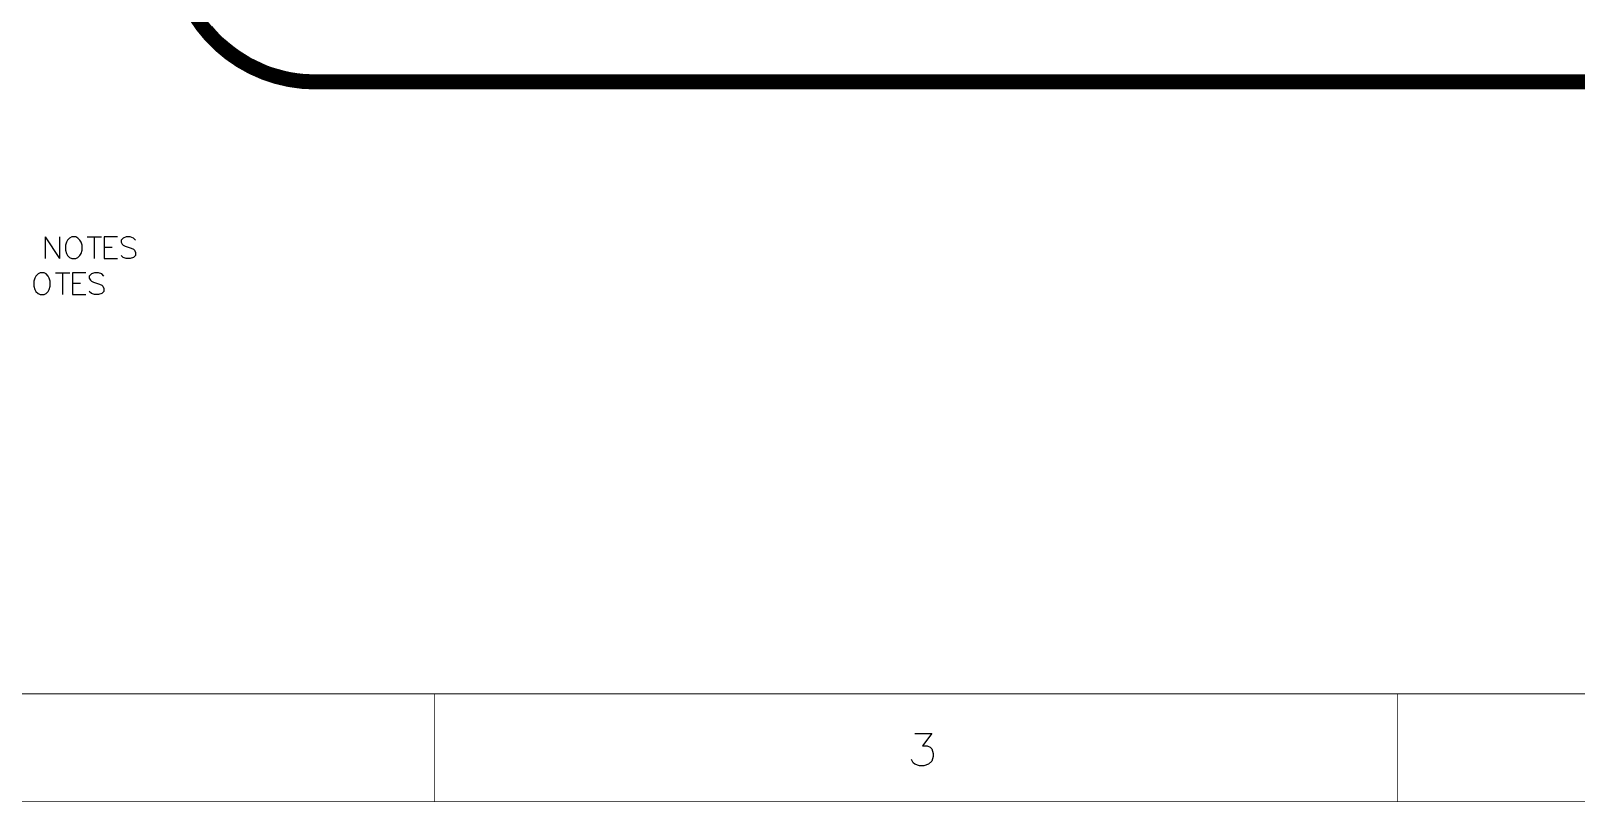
# Model space of a CAD drawing. Header units: millimetres. Extents: x 1.5 to 17.5, y 1 to 11.2.
# Drawn here: x 5.704 to 9.996, y 0.999 to 3.143 of the extents above; entities that cross this region are included whole.
import ezdxf

# ---------------------------------------------------------------- set-up
doc = ezdxf.new("R2010")
doc.units = ezdxf.units.MM
doc.header["$MEASUREMENT"] = 0
for name, color, linetype in [('InternalPlane1', 76, 'Continuous'), ('InternalPlane2', 16, 'Continuous'), ('Mechanical16', 56, 'Continuous'), ('Mechanical2', 216, 'Continuous'), ('Mechanical8', 56, 'Continuous'), ('Mechanical9', 56, 'Continuous')]:
    doc.layers.add(name, color=color, linetype=linetype)

msp = doc.modelspace()

# ---------------------------------------------------------------- linework, layer by layer
at = {"layer": 'InternalPlane1'}
for p, q in [((6.2175, 3.1419), (6.2062, 3.155)), ((6.2295, 3.1295), (6.2175, 3.1419)), ((6.2419, 3.1175), (6.2295, 3.1295)), ((6.255, 3.1062), (6.2419, 3.1175)), ((6.2685, 3.0955), (6.255, 3.1062)), ((6.2825, 3.0854), (6.2685, 3.0955)), ((6.297, 3.076), (6.2825, 3.0854)), ((6.3119, 3.0672), (6.297, 3.076)), ((6.3271, 3.0592), (6.3119, 3.0672)), ((6.3428, 3.0518), (6.3271, 3.0592)), ((6.3587, 3.0452), (6.3428, 3.0518)), ((6.3749, 3.0394), (6.3587, 3.0452)), ((6.3914, 3.0343), (6.3749, 3.0394)), ((6.4081, 3.0299), (6.3914, 3.0343)), ((6.425, 3.0264), (6.4081, 3.0299)), ((6.4421, 3.0236), (6.425, 3.0264)), ((6.4592, 3.0216), (6.4421, 3.0236)), ((6.4764, 3.0204), (6.4592, 3.0216)), ((6.4929, 3.02), (6.4764, 3.0204)), ((6.4937, 3.0201), (6.4929, 3.02)), ((15.352, 3.0201), (6.4937, 3.0201))]:
    msp.add_line(p, q, dxfattribs=at)
at = {"layer": 'InternalPlane1', "const_width": 0.04}
msp.add_lwpolyline([(6.4937, 3, -0.414214), (6.1, 3.3937)], format="xyb", dxfattribs=at)
msp.add_lwpolyline([(6.4937, 3), (15.352, 3)], dxfattribs=at)
at = {"layer": 'InternalPlane1', "const_width": 0.02}
msp.add_lwpolyline([(6.4837, 3, 1), (6.5037, 3, 1)], format="xyb", close=True, dxfattribs=at)
msp.add_lwpolyline([(6.4837, 3, 1), (6.5037, 3, 1)], format="xyb", close=True, dxfattribs=at)
at = {"layer": 'InternalPlane2'}
for p, q in [((6.2175, 3.1419), (6.2062, 3.155)), ((6.2295, 3.1295), (6.2175, 3.1419)), ((6.2419, 3.1175), (6.2295, 3.1295)), ((6.255, 3.1062), (6.2419, 3.1175)), ((6.2685, 3.0955), (6.255, 3.1062)), ((6.2825, 3.0854), (6.2685, 3.0955)), ((6.297, 3.076), (6.2825, 3.0854)), ((6.3119, 3.0672), (6.297, 3.076)), ((6.3271, 3.0592), (6.3119, 3.0672)), ((6.3428, 3.0518), (6.3271, 3.0592)), ((6.3587, 3.0452), (6.3428, 3.0518)), ((6.3749, 3.0394), (6.3587, 3.0452)), ((6.3914, 3.0343), (6.3749, 3.0394)), ((6.4081, 3.0299), (6.3914, 3.0343)), ((6.425, 3.0264), (6.4081, 3.0299)), ((6.4421, 3.0236), (6.425, 3.0264)), ((6.4592, 3.0216), (6.4421, 3.0236)), ((6.4764, 3.0204), (6.4592, 3.0216)), ((6.4929, 3.02), (6.4764, 3.0204)), ((6.4937, 3.0201), (6.4929, 3.02)), ((15.352, 3.0201), (6.4937, 3.0201))]:
    msp.add_line(p, q, dxfattribs=at)
at = {"layer": 'InternalPlane2', "const_width": 0.04}
msp.add_lwpolyline([(6.4937, 3, -0.414214), (6.1, 3.3937)], format="xyb", dxfattribs=at)
msp.add_lwpolyline([(6.4937, 3), (15.352, 3)], dxfattribs=at)
at = {"layer": 'InternalPlane2', "const_width": 0.02}
msp.add_lwpolyline([(6.4837, 3, 1), (6.5037, 3, 1)], format="xyb", close=True, dxfattribs=at)
msp.add_lwpolyline([(6.4837, 3, 1), (6.5037, 3, 1)], format="xyb", close=True, dxfattribs=at)
at = {"layer": 'Mechanical16'}
for p, q in [((8.1586, 1.19), (8.2057, 1.19)), ((8.2057, 1.19), (8.18, 1.1557)), ((8.1543, 1.1086), (8.15, 1.1171)), ((8.18, 1.1557), (8.1928, 1.1557)), ((8.1928, 1.1557), (8.2014, 1.1514)), ((8.2014, 1.1514), (8.2057, 1.1471)), ((8.2057, 1.1471), (8.21, 1.1343)), ((8.21, 1.1257), (8.2057, 1.1129)), ((8.21, 1.1343), (8.21, 1.1257)), ((8.1586, 1.1043), (8.1543, 1.1086)), ((8.1714, 1.1), (8.1586, 1.1043)), ((8.1843, 1.1), (8.1714, 1.1)), ((8.1971, 1.1043), (8.1843, 1.1)), ((8.2057, 1.1129), (8.1971, 1.1043))]:
    msp.add_line(p, q, dxfattribs=at)
at = {"layer": 'Mechanical16', "const_width": 0.002}
for points in [[(1.8, 1.3), (17.2, 1.3)], [(6.825, 1), (6.825, 1.3)], [(9.5, 1), (9.5, 1.3)], [(1.5, 1), (17.5, 1)]]:
    msp.add_lwpolyline(points, dxfattribs=at)
at = {"layer": 'Mechanical16', "const_width": 0.001}
for points in [[(6.8245, 1.3, 1), (6.8255, 1.3, 1)], [(9.4995, 1.3, 1), (9.5005, 1.3, 1)], [(6.8245, 1, 1), (6.8255, 1, 1)], [(9.4995, 1, 1), (9.5005, 1, 1)]]:
    msp.add_lwpolyline(points, format="xyb", close=True, dxfattribs=at)
at = {"layer": 'Mechanical2', "const_width": 0.01}
msp.add_lwpolyline([(6.4937, 3, -0.414214), (6.1, 3.3937)], format="xyb", dxfattribs=at)
msp.add_lwpolyline([(6.4937, 3), (15.352, 3)], dxfattribs=at)
at = {"layer": 'Mechanical2', "const_width": 0.005}
msp.add_lwpolyline([(6.4912, 3, 1), (6.4962, 3, 1)], format="xyb", close=True, dxfattribs=at)
msp.add_lwpolyline([(6.4912, 3, 1), (6.4962, 3, 1)], format="xyb", close=True, dxfattribs=at)
at = {"layer": 'Mechanical8'}
for p, q in [((5.7434, 2.57), (5.7434, 2.51)), ((5.7434, 2.57), (5.7833, 2.51)), ((5.7833, 2.57), (5.7833, 2.51)), ((5.8028, 2.5557), (5.7999, 2.5471)), ((5.7999, 2.5471), (5.7999, 2.5329)), ((5.7999, 2.5329), (5.8028, 2.5243)), ((5.8056, 2.5614), (5.8028, 2.5557)), ((5.8113, 2.5671), (5.8056, 2.5614)), ((5.8171, 2.57), (5.8113, 2.5671)), ((5.8285, 2.57), (5.8171, 2.57)), ((5.8342, 2.5671), (5.8285, 2.57)), ((5.8399, 2.5614), (5.8342, 2.5671)), ((5.8428, 2.5557), (5.8399, 2.5614)), ((5.8456, 2.5471), (5.8428, 2.5557)), ((5.8428, 2.5243), (5.8456, 2.5329)), ((5.8456, 2.5329), (5.8456, 2.5471)), ((5.8596, 2.57), (5.8996, 2.57)), ((5.8796, 2.57), (5.8796, 2.51)), ((5.9439, 2.57), (5.9067, 2.57)), ((5.9067, 2.57), (5.9067, 2.51)), ((5.9067, 2.5414), (5.9296, 2.5414)), ((5.9596, 2.5671), (5.9539, 2.5614)), ((5.9539, 2.5614), (5.9539, 2.5557)), ((5.9539, 2.5557), (5.9567, 2.55)), ((5.9567, 2.55), (5.9596, 2.5471)), ((5.9682, 2.57), (5.9596, 2.5671)), ((5.9596, 2.5471), (5.9653, 2.5443)), ((5.9653, 2.5443), (5.9824, 2.5386)), ((5.9796, 2.57), (5.9682, 2.57)), ((5.9882, 2.5671), (5.9796, 2.57)), ((5.9824, 2.5386), (5.9882, 2.5357)), ((5.9939, 2.5614), (5.9882, 2.5671)), ((5.9882, 2.5357), (5.991, 2.5329)), ((5.991, 2.5329), (5.9939, 2.5271)), ((5.8028, 2.5243), (5.8056, 2.5186)), ((5.8056, 2.5186), (5.8113, 2.5129)), ((5.8113, 2.5129), (5.8171, 2.51)), ((5.8171, 2.51), (5.8285, 2.51)), ((5.8285, 2.51), (5.8342, 2.5129)), ((5.8342, 2.5129), (5.8399, 2.5186)), ((5.8399, 2.5186), (5.8428, 2.5243)), ((5.9067, 2.51), (5.9439, 2.51)), ((5.9596, 2.5129), (5.9539, 2.5186)), ((5.9682, 2.51), (5.9596, 2.5129)), ((5.9796, 2.51), (5.9682, 2.51)), ((5.9882, 2.5129), (5.9796, 2.51)), ((5.9939, 2.5186), (5.9882, 2.5129)), ((5.9939, 2.5271), (5.9939, 2.5186))]:
    msp.add_line(p, q, dxfattribs=at)
at = {"layer": 'Mechanical9'}
for p, q in [((5.7148, 2.4557), (5.7119, 2.4471)), ((5.7119, 2.4471), (5.7119, 2.4329)), ((5.7176, 2.4614), (5.7148, 2.4557)), ((5.7234, 2.4671), (5.7176, 2.4614)), ((5.7291, 2.47), (5.7234, 2.4671)), ((5.7405, 2.47), (5.7291, 2.47)), ((5.7462, 2.4671), (5.7405, 2.47)), ((5.7519, 2.4614), (5.7462, 2.4671)), ((5.7548, 2.4557), (5.7519, 2.4614)), ((5.7576, 2.4471), (5.7548, 2.4557)), ((5.7576, 2.4329), (5.7576, 2.4471)), ((5.7716, 2.47), (5.8116, 2.47)), ((5.7916, 2.47), (5.7916, 2.41)), ((5.8559, 2.47), (5.8188, 2.47)), ((5.8188, 2.47), (5.8188, 2.41)), ((5.8716, 2.4671), (5.8659, 2.4614)), ((5.8659, 2.4614), (5.8659, 2.4557)), ((5.8659, 2.4557), (5.8688, 2.45)), ((5.8688, 2.45), (5.8716, 2.4471)), ((5.8802, 2.47), (5.8716, 2.4671)), ((5.8716, 2.4471), (5.8773, 2.4443)), ((5.8916, 2.47), (5.8802, 2.47)), ((5.9002, 2.4671), (5.8916, 2.47)), ((5.9059, 2.4614), (5.9002, 2.4671)), ((5.7119, 2.4329), (5.7148, 2.4243)), ((5.7148, 2.4243), (5.7176, 2.4186)), ((5.7176, 2.4186), (5.7234, 2.4129)), ((5.7234, 2.4129), (5.7291, 2.41)), ((5.7291, 2.41), (5.7405, 2.41)), ((5.7405, 2.41), (5.7462, 2.4129)), ((5.7462, 2.4129), (5.7519, 2.4186)), ((5.7519, 2.4186), (5.7548, 2.4243)), ((5.7548, 2.4243), (5.7576, 2.4329)), ((5.8188, 2.4414), (5.8416, 2.4414)), ((5.8188, 2.41), (5.8559, 2.41)), ((5.8716, 2.4129), (5.8659, 2.4186)), ((5.8802, 2.41), (5.8716, 2.4129)), ((5.8773, 2.4443), (5.8945, 2.4386)), ((5.8916, 2.41), (5.8802, 2.41)), ((5.9002, 2.4129), (5.8916, 2.41)), ((5.8945, 2.4386), (5.9002, 2.4357)), ((5.9002, 2.4357), (5.903, 2.4329)), ((5.9059, 2.4186), (5.9002, 2.4129)), ((5.903, 2.4329), (5.9059, 2.4271)), ((5.9059, 2.4271), (5.9059, 2.4186))]:
    msp.add_line(p, q, dxfattribs=at)

doc.saveas('drawing.dxf')
